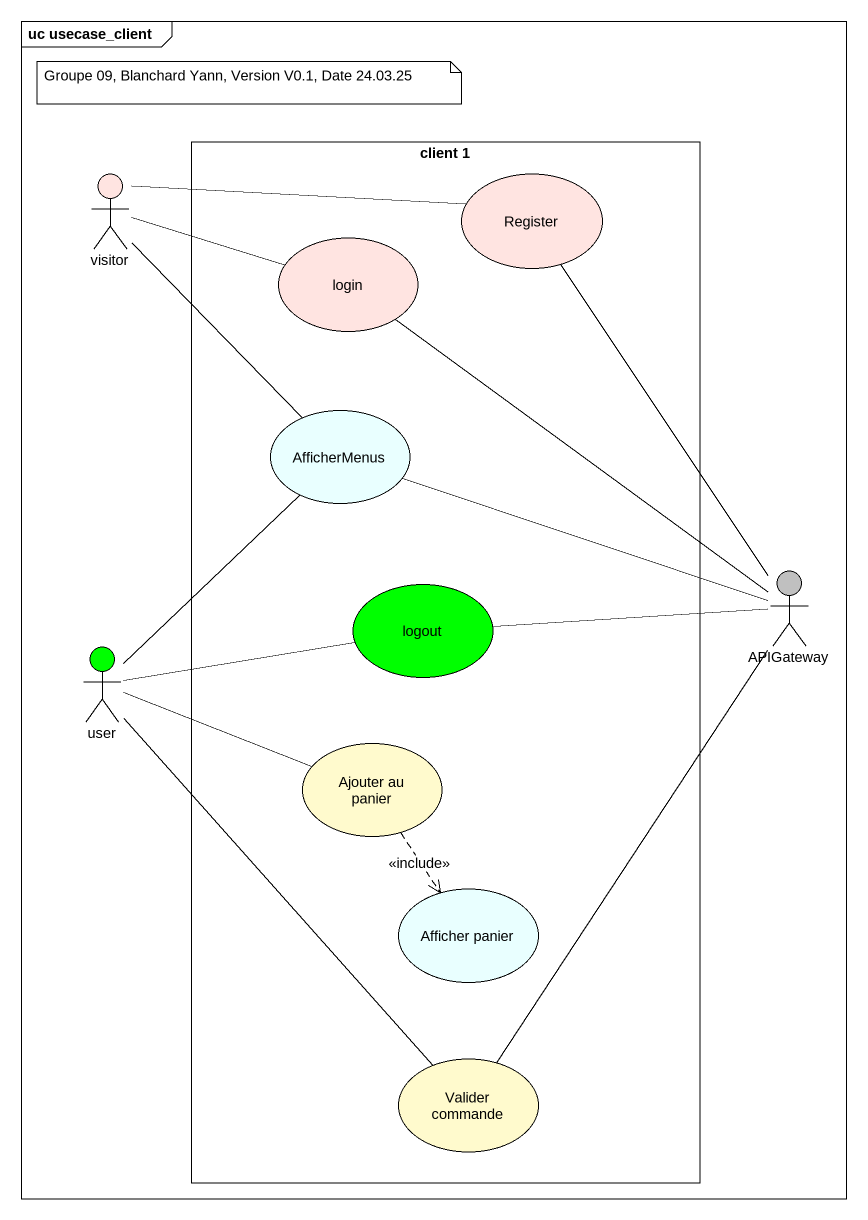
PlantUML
@startuml
mainframe uc usecase_client
rectangle "client 1" as client_1 {
  usecase Register #FFE4E1
  usecase login #FFE4E1
  usecase AfficherMenus #E9FFFF
  usecase logout #00FF00
  usecase "Ajouter au panier" as Ajouter_au_panier #FFFACD
  usecase "Afficher panier" as Afficher_panier #E9FFFF
  usecase "Valider commande" as Valider_commande #FFFACD
}
actor visitor #FFE4E1
actor APIGateway #C0C0C0
actor user #00FF00
visitor -right- Register
visitor -right- login
visitor -- AfficherMenus
Register -- APIGateway
login -- APIGateway
AfficherMenus -right- APIGateway
logout -right- APIGateway
user -up- AfficherMenus
user -right- logout
user -right- Ajouter_au_panier
user -- Valider_commande
Ajouter_au_panier ..> Afficher_panier : <<include>>
Valider_commande -up- APIGateway
note as N1
  Groupe 09, Blanchard Yann, Version V0.1, Date 24.03.25
end note
@enduml
